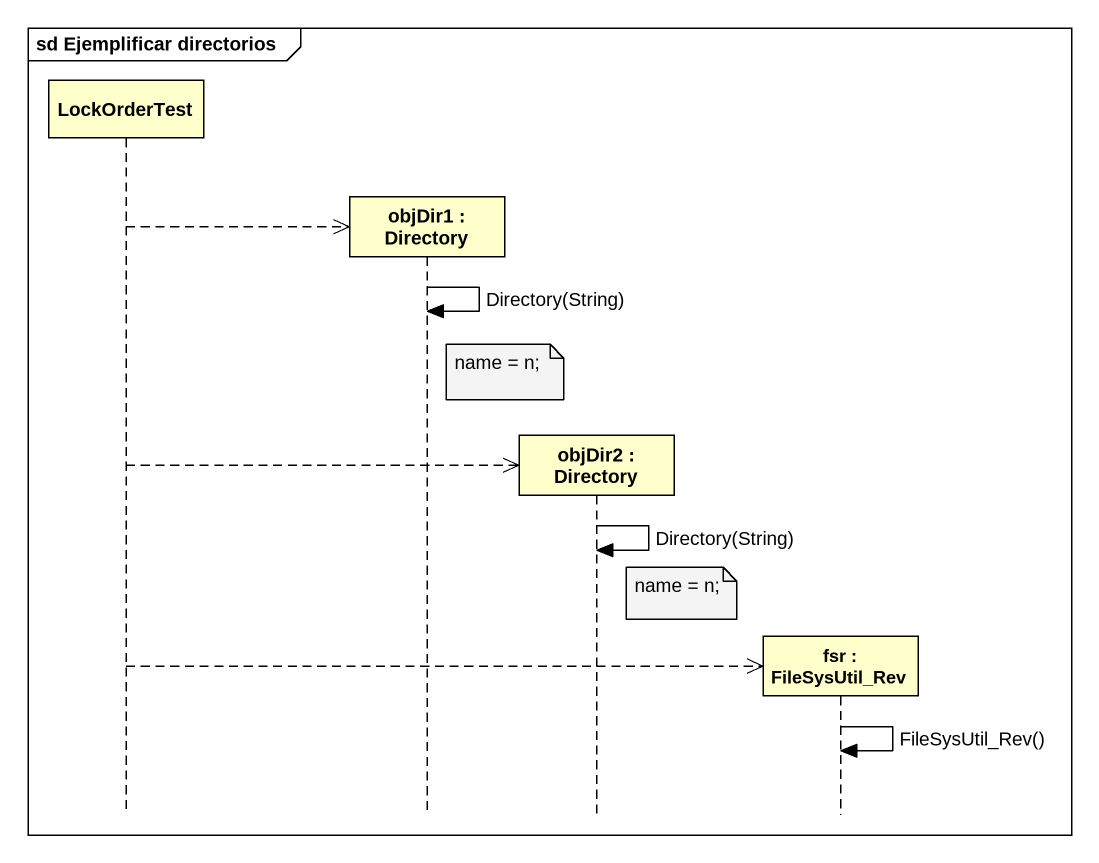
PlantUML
@startuml
mainframe sd Ejemplificar directorios
hide footbox
participant LockOrderTest
participant "objDir1 : Directory" as objDir1
participant "objDir2 : Directory" as objDir2
participant "fsr : FileSysUtil_Rev" as fsr

LockOrderTest -->> objDir1 **
objDir1 -> objDir1 : Directory(String)
note right of objDir1 : name = n;
LockOrderTest -->> objDir2 **
objDir2 -> objDir2 : Directory(String)
note right of objDir2 : name = n;
LockOrderTest -->> fsr **
fsr -> fsr : FileSysUtil_Rev()
@enduml
